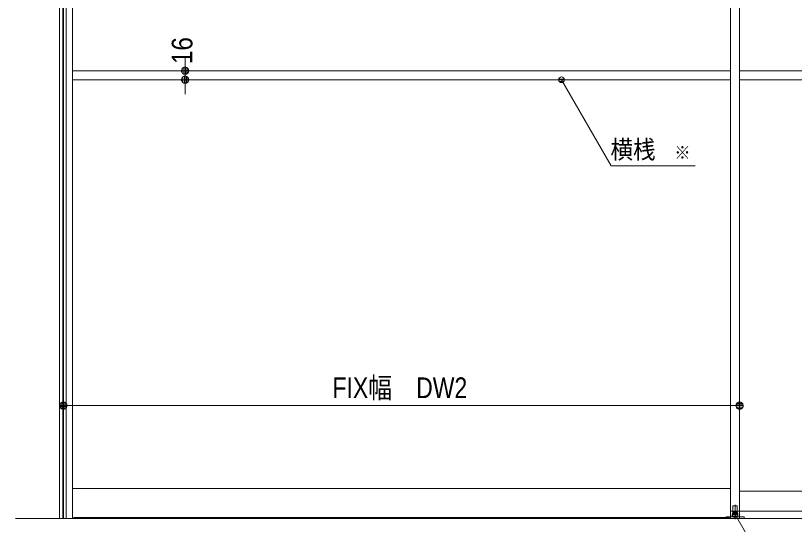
# Model space of a CAD drawing. Units: millimetres, scale not verified. Extents: x -6062 to 6062, y -3045 to 3045.
# Drawn here: x -4872 to -3490, y -1911 to -1008 of the extents above; entities that cross this region are included whole.
import ezdxf
from ezdxf.enums import TextEntityAlignment as Align

# ---------------------------------------------------------------- set-up
doc = ezdxf.new("R2010")
doc.units = ezdxf.units.MM
doc.header["$LTSCALE"] = 20
for name, color, linetype, lineweight in [('0-0_2寸法-1', 7, 'Continuous', 9), ('0-1_0', 7, 'Continuous', 9), ('0-2_2寸法-2', 7, 'Continuous', 9), ('0-3_2寸法-3', 7, 'Continuous', 9), ('0-5_3一般', 7, 'Continuous', 9)]:
    doc.layers.add(name, color=color, linetype=linetype, lineweight=lineweight)
doc.styles.add('ＭＳ ゴシック', font='')
doc.styles.add('ＭＳ Ｐゴシック', font='')
doc.styles.get('ＭＳ ゴシック').set_extended_font_data('MS Gothic')
doc.styles.get('ＭＳ Ｐゴシック').set_extended_font_data('MS PGothic')

# ---------------------------------------------------------------- blocks, each defined once
blk = doc.blocks.new('グループ-6')
at = {"layer": '0-5_3一般'}
for p, q in [((-60000, 9000), (-60000, -38000)), ((-61696.5, -38000), (13223.5, -38000))]:
    blk.add_line(p, q, dxfattribs=at)
blk = doc.blocks.new('グループ-7')
at = {"layer": '0-5_3一般'}
for p, q in [((-60000, -38000), (-60000, 8840)), ((-59680, -38000), (-59680, 8840)), ((-36320, 8840), (-36320, -38000)), ((-36000, 8840), (-36000, -38000)), ((-36320, -37740), (-36320, 8100)), ((-36000, -37740), (-36000, 8100)), ((-36320, -22120), (-59680, -22120)), ((-12640, -22120), (-36000, -22120)), ((-36320, -22440), (-59680, -22440)), ((-12640, -22440), (-36000, -22440)), ((-59680, -36940), (-36320, -36940)), ((-36000, -37040), (-12640, -37040)), ((-36235, -37560), (-36235, -37800)), ((-36095, -37550), (-36225, -37550)), ((-36160, -38027.8), (-36160, -37520)), ((-36085, -37800), (-36085, -37560)), ((-12320, -37740), (-36320, -37740)), ((-36260, -37862), (-36200, -37862)), ((-36260, -37922), (-36260, -37862)), ((-36235, -37800), (-36085, -37800)), ((-36234, -37800), (-36234, -37862)), ((-36086, -37800), (-36234, -37800)), ((-36200, -37862), (-36120, -37862)), ((-36120, -37862), (-36060, -37862)), ((-36086, -37800), (-36086, -37862)), ((-36060, -37922), (-36060, -37862)), ((-35998, -38000), (-60000, -38000)), ((-36480, -37942), (-36060, -37942)), ((-36060, -37922), (-36260, -37922)), ((-36060, -37942), (-36060, -37922))]:
    blk.add_line(p, q, dxfattribs=at)
blk.add_lwpolyline([(-59630, -37970), (-59630, -38000), (-36370, -38000), (-36370, -37970)], close=True, dxfattribs=at)
for points in [[(-35840, -38000), (-36480, -38000), (-36480, -37942)], [(-36060, -37922), (-36260, -37922), (-36260, -37942)], [(-36060, -37942), (-35840, -37942), (-35840, -38000)]]:
    blk.add_lwpolyline(points, dxfattribs=at)
for centre, start, end in [((-36225, -37560), 90, 180), ((-36095, -37560), 0, 90)]:
    blk.add_arc(centre, 10, start, end, dxfattribs=at)
blk = doc.blocks.new('グループ-8')
at = {"layer": '0-5_3一般'}
for name in ['グループ-6', 'グループ-7']:
    blk.add_blockref(name, (0, 0), dxfattribs=at)
blk = doc.blocks.new('_Dot')
at = {"layer": '0-1_0'}
for p, q in [((-10, 0), (-20, 0)), ((9.78, 2), (-9.78, 2)), ((7.99, 6), (-7.99, 6)), ((9.16, -3.98), (-9.16, -3.98)), ((6, -7.98), (-6, -7.98))]:
    blk.add_line(p, q, dxfattribs=at)
for points in [[(10, 0), (9.92, 1.25), (9.69, 2.49), (9.3, 3.68), (8.76, 4.82), (8.09, 5.88), (7.29, 6.85), (6.37, 7.71), (5.36, 8.44), (4.26, 9.05), (3.09, 9.51), (1.87, 9.82), (0.63, 9.98), (-0.63, 9.98), (-1.87, 9.82), (-3.09, 9.51), (-4.26, 9.05), (-5.36, 8.44), (-6.37, 7.71), (-7.29, 6.85), (-8.09, 5.88), (-8.76, 4.82), (-9.3, 3.68), (-9.69, 2.49), (-9.92, 1.25), (-10, 0), (0, 0)], [(-10, 0), (-9.92, -1.25), (-9.69, -2.49), (-9.3, -3.68), (-8.76, -4.82), (-8.09, -5.88), (-7.29, -6.85), (-6.37, -7.71), (-5.36, -8.44), (-4.26, -9.05), (-3.09, -9.51), (-1.87, -9.82), (-0.63, -9.98), (0.63, -9.98), (1.87, -9.82), (3.09, -9.51), (4.26, -9.05), (5.36, -8.44), (6.37, -7.71), (7.29, -6.85), (8.09, -5.88), (8.76, -4.82), (9.3, -3.68), (9.69, -2.49), (9.92, -1.25), (10, 0), (0, 0)]]:
    blk.add_lwpolyline(points, close=True, dxfattribs=at)
blk = doc.blocks.new('グループ-26')
at = {"layer": '0-5_3一般'}
blk.add_line((-60020, -38000), (-60020, 9000), dxfattribs=at)
blk.add_lwpolyline([(-60140, 9000), (-59900, 9000), (-59900, -38000), (-60140, -38000)], close=True, dxfattribs=at)

msp = doc.modelspace()

# ---------------------------------------------------------------- linework, layer by layer
at = {"layer": '0-0_2寸法-1'}
for p, q in [((-4787.5, -1680), (-4787.3, -1680)), ((-3587.5, -1680), (-3587.3, -1680)), ((-4774.79, -1700), (-3600.21, -1700))]:
    msp.add_line(p, q, dxfattribs=at)
at = {"layer": '0-2_2寸法-2'}
for p, q in [((-4571.5, -1093.29), (-4571.5, -1080.58)), ((-4571.5, -1106), (-4571.5, -1122)), ((-4551.5, -1106), (-4551.3, -1106)), ((-4551.5, -1122), (-4551.3, -1122)), ((-4571.5, -1134.71), (-4571.5, -1147.42))]:
    msp.add_line(p, q, dxfattribs=at)
at = {"layer": '0-3_2寸法-3'}
for p, q in [((-3903.33, -1117.01), (-3903.67, -1117.01)), ((-3903.33, -1117.01), (-3903.67, -1117.01)), ((-3898.61, -1121.01), (-3908.39, -1121.01)), ((-3899.5, -1125.01), (-3907.5, -1125.01)), ((-3590.6, -1892.11), (-3600.4, -1892.11)), ((-3595.31, -1888.11), (-3595.69, -1888.11)), ((-3595.31, -1888.11), (-3595.69, -1888.11)), ((-3591.5, -1896.11), (-3599.5, -1896.11))]:
    msp.add_line(p, q, dxfattribs=at)
for points in [[(-3666.16, -1274.84), (-3815.26, -1274.84), (-3903.5, -1122)], [(-3595.5, -1893.1), (-3447.18, -2150), (-3131.17, -2150)]]:
    msp.add_lwpolyline(points, dxfattribs=at)
for centre in [(-3903.5, -1122), (-3903.5, -1122), (-3595.5, -1893.1), (-3595.5, -1893.1)]:
    msp.add_circle(centre, 5.01, dxfattribs=at)

# ---------------------------------------------------------------- block references
at = {"layer": '0-0_2寸法-1', "xscale": 0.6356201, "yscale": 0.6356201, "rotation": 180}
msp.add_blockref('_Dot', (-4787.5, -1700), dxfattribs=at)
at = {"layer": '0-0_2寸法-1', "xscale": 0.6356201, "yscale": 0.6356201}
msp.add_blockref('_Dot', (-3587.5, -1700), dxfattribs=at)
at = {"layer": '0-2_2寸法-2', "xscale": 0.6356201, "yscale": 0.6356201}
for p, rotation in [((-4571.5, -1106), 270), ((-4571.5, -1122), 90)]:
    msp.add_blockref('_Dot', p, dxfattribs=dict(at, rotation=rotation))
at = {"layer": '0-5_3一般', "xscale": 0.05, "yscale": 0.05}
for name in ['グループ-8', 'グループ-26']:
    msp.add_blockref(name, (-1787.5, 0), dxfattribs=at)

# ---------------------------------------------------------------- texts
at = {"layer": '0-0_2寸法-1', "style": 'ＭＳ Ｐゴシック', "width": 0.85}
msp.add_text('FIX幅\u3000DW2', height=36.69, dxfattribs=at).set_placement((-4310, -1697.65), align=Align.BOTTOM_LEFT)
at = {"layer": '0-2_2寸法-2', "style": 'ＭＳ Ｐゴシック', "width": 0.9}
msp.add_text('16', height=36.66, rotation=90, dxfattribs=at).set_placement((-4547.53, -1094.33), align=Align.BOTTOM_LEFT)
at = {"layer": '0-3_2寸法-3', "style": 'ＭＳ ゴシック', "width": 0.9}
for s, height, p in [('横桟', 32.55, (-3816.61, -1271.66)), ('※', 23.31, (-3703.26, -1269.88))]:
    msp.add_text(s, height=height, dxfattribs=at).set_placement(p, align=Align.BOTTOM_LEFT)

doc.saveas('drawing.dxf')
